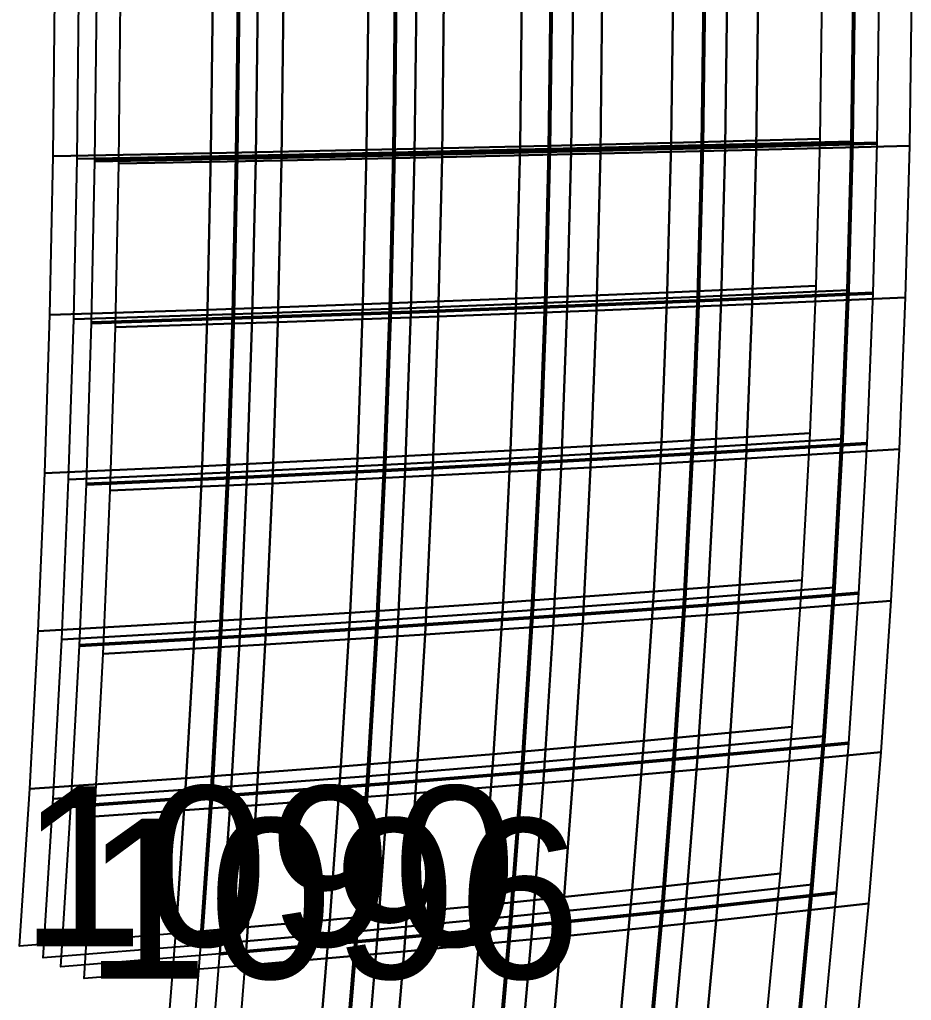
# Model space of a CAD drawing. Extents: x -18.4 to 19.4, y -18.4 to 18.4.
# Drawn here: x 12.83 to 18.4, y -6.77 to -0.64 of the extents above; entities that cross this region are included whole.
import ezdxf

# ---------------------------------------------------------------- set-up
doc = ezdxf.new("R2010")
doc.units = 0
doc.header["$MEASUREMENT"] = 0
doc.layers.add('Errors', color=7, linetype='CONTINUOUS')
doc.layers.add('TestBases', color=7, linetype='CONTINUOUS')
doc.layers.add('LowerTendons', color=4, linetype='CONTINUOUS', lineweight=53)
doc.layers.add('UpperTendons', color=160, linetype='CONTINUOUS', lineweight=50)
doc.styles.get("Standard").update_dxf_attribs({"font": 'arial.ttf', "width": 40, "oblique": 50})

msp = doc.modelspace()

# ---------------------------------------------------------------- linework, layer by layer
at = {"layer": 'LowerTendons'}
for p, q in [((15.1694, -1.4662, 31.9514), (15.181, -0.4888, 31.9758)), ((16.1513, -0.4814, 31.497), (16.1394, -1.4442, 31.4737)), ((17.1065, -0.4737, 30.9888), (17.0943, -1.421, 30.9665)), ((18.0333, -1.3964, 30.4304), (18.0457, -0.4655, 30.4515)), ((14.1966, -0.4956, 32.4248), (14.1854, -1.4867, 32.3994)), ((18.0083, -2.3269, 30.3883), (18.0333, -1.3964, 30.4304)), ((15.1462, -2.4429, 31.9027), (15.1694, -1.4662, 31.9514)), ((16.1394, -1.4442, 31.4737), (16.1155, -2.4065, 31.427)), ((17.0943, -1.421, 30.9665), (17.0698, -2.3678, 30.9221)), ((14.1854, -1.4867, 32.3994), (14.1631, -2.477, 32.3485)), ((17.9708, -3.257, 30.325), (18.0083, -2.3269, 30.3883)), ((17.0698, -2.3678, 30.9221), (17.033, -3.3139, 30.8553)), ((15.1116, -3.4186, 31.8295), (15.1462, -2.4429, 31.9027)), ((16.1155, -2.4065, 31.427), (16.0796, -3.3679, 31.357)), ((14.1631, -2.477, 32.3485), (14.1298, -3.4662, 32.2722)), ((17.9207, -4.1864, 30.2404), (17.9708, -3.257, 30.325)), ((16.0796, -3.3679, 31.357), (16.0316, -4.328, 31.2636)), ((17.033, -3.3139, 30.8553), (16.9838, -4.2592, 30.7663)), ((15.0651, -4.3928, 31.7318), (15.1116, -3.4186, 31.8295)), ((14.1298, -3.4662, 32.2722), (14.0852, -4.4535, 32.1704)), ((17.8579, -5.1149, 30.1345), (17.9207, -4.1864, 30.2404)), ((16.9838, -4.2592, 30.7663), (16.9222, -5.2032, 30.6549)), ((16.0316, -4.328, 31.2636), (15.9717, -5.2866, 31.1466)), ((15.0071, -5.3652, 31.6095), (15.0651, -4.3928, 31.7318)), ((14.0852, -4.4535, 32.1704), (14.0294, -5.4388, 32.043)), ((17.7824, -6.0422, 30.0073), (17.8579, -5.1149, 30.1345)), ((16.9222, -5.2032, 30.6549), (16.8483, -6.1456, 30.5209)), ((15.9717, -5.2866, 31.1466), (15.8997, -6.2433, 31.0062)), ((14.9374, -6.3353, 31.4626), (15.0071, -5.3652, 31.6095)), ((14.0294, -5.4388, 32.043), (13.9625, -6.4214, 31.89)), ((17.6942, -6.9681, 29.8583), (17.7824, -6.0422, 30.0073)), ((16.8483, -6.1456, 30.5209), (16.7618, -7.0863, 30.3642)), ((15.8997, -6.2433, 31.0062), (15.8154, -7.1977, 30.8419)), ((14.856, -7.3025, 31.2911), (14.9374, -6.3353, 31.4626))]:
    msp.add_line(p, q, dxfattribs=at)
at = {"layer": 'TestBases'}
for points in [[(14.0362, -0.49, 32.0584), (14.0251, -1.4699, 32.0333), (13.0392, -1.4888, 32.4463), (13.0497, -0.4964, 32.4724)], [(15.0095, -0.4833, 31.6145), (14.998, -1.4496, 31.5904), (14.0251, -1.4699, 32.0333), (14.0362, -0.49, 32.0584)], [(15.181, -0.4888, 31.9758), (15.1694, -1.4662, 31.9514), (14.1854, -1.4867, 32.3994), (14.1966, -0.4956, 32.4248)], [(15.181, -0.4888, 31.9758), (15.1694, -1.4662, 31.9514), (14.1854, -1.4867, 32.3994), (14.1966, -0.4956, 32.4248)], [(15.9688, -0.476, 31.1411), (15.957, -1.4279, 31.1181), (14.998, -1.4496, 31.5904), (15.0095, -0.4833, 31.6145)], [(16.1513, -0.4814, 31.497), (16.1394, -1.4442, 31.4737), (15.1694, -1.4662, 31.9514), (15.181, -0.4888, 31.9758)], [(16.1513, -0.4814, 31.497), (16.1394, -1.4442, 31.4737), (15.1694, -1.4662, 31.9514), (15.181, -0.4888, 31.9758)], [(16.2882, -0.4855, 31.7639), (16.2761, -1.4565, 31.7405), (15.298, -1.4786, 32.2222), (15.3097, -0.493, 32.2468)], [(16.2882, -0.4855, 31.7639), (16.2761, -1.4565, 31.7405), (15.298, -1.4786, 32.2222), (15.3097, -0.493, 32.2468)], [(16.9132, -0.4683, 30.6386), (16.9011, -1.4049, 30.6166), (15.957, -1.4279, 31.1181), (15.9688, -0.476, 31.1411)], [(17.1065, -0.4737, 30.9888), (17.0943, -1.421, 30.9665), (16.1394, -1.4442, 31.4737), (16.1513, -0.4814, 31.497)], [(17.1065, -0.4737, 30.9888), (17.0943, -1.421, 30.9665), (16.1394, -1.4442, 31.4737), (16.1513, -0.4814, 31.497)], [(17.2515, -0.4777, 31.2514), (17.2391, -1.433, 31.2289), (16.2761, -1.4565, 31.7405), (16.2882, -0.4855, 31.7639)], [(17.2515, -0.4777, 31.2514), (17.2391, -1.433, 31.2289), (16.2761, -1.4565, 31.7405), (16.2882, -0.4855, 31.7639)], [(17.4448, -0.483, 31.6015), (17.4323, -1.4491, 31.5788), (16.4585, -1.4728, 32.0961), (16.4707, -0.491, 32.1198)], [(17.8418, -0.4602, 30.1074), (17.8295, -1.3806, 30.0866), (16.9011, -1.4049, 30.6166), (16.9132, -0.4683, 30.6386)], [(18.0457, -0.4655, 30.4515), (18.0333, -1.3964, 30.4304), (17.0943, -1.421, 30.9665), (17.1065, -0.4737, 30.9888)], [(18.0457, -0.4655, 30.4515), (18.0333, -1.3964, 30.4304), (17.0943, -1.421, 30.9665), (17.1065, -0.4737, 30.9888)], [(18.1986, -0.4694, 30.7095), (18.1861, -1.4082, 30.6883), (17.2391, -1.433, 31.2289), (17.2515, -0.4777, 31.2514)], [(18.1986, -0.4694, 30.7095), (18.1861, -1.4082, 30.6883), (17.2391, -1.433, 31.2289), (17.2515, -0.4777, 31.2514)], [(18.4025, -0.4747, 31.0536), (18.3899, -1.424, 31.0322), (17.4323, -1.4491, 31.5788), (17.4448, -0.483, 31.6015)], [(14.1966, -0.4956, 32.4248), (14.1854, -1.4867, 32.3994), (13.1882, -1.5058, 32.8171), (13.1988, -0.5021, 32.8435)], [(14.1966, -0.4956, 32.4248), (14.1854, -1.4867, 32.3994), (13.1882, -1.5058, 32.8171), (13.1988, -0.5021, 32.8435)], [(14.3169, -0.4998, 32.6996), (14.3056, -1.4993, 32.674), (13.3, -1.5186, 33.0952), (13.3107, -0.5063, 33.1218)], [(14.3169, -0.4998, 32.6996), (14.3056, -1.4993, 32.674), (13.3, -1.5186, 33.0952), (13.3107, -0.5063, 33.1218)], [(14.4773, -0.5054, 33.066), (14.4659, -1.5161, 33.0401), (13.449, -1.5356, 33.466), (13.4598, -0.512, 33.493)], [(15.3097, -0.493, 32.2468), (15.298, -1.4786, 32.2222), (14.3056, -1.4993, 32.674), (14.3169, -0.4998, 32.6996)], [(15.3097, -0.493, 32.2468), (15.298, -1.4786, 32.2222), (14.3056, -1.4993, 32.674), (14.3169, -0.4998, 32.6996)], [(15.4812, -0.4985, 32.6081), (15.4694, -1.4952, 32.5832), (14.4659, -1.5161, 33.0401), (14.4773, -0.5054, 33.066)], [(16.4707, -0.491, 32.1198), (16.4585, -1.4728, 32.0961), (15.4694, -1.4952, 32.5832), (15.4812, -0.4985, 32.6081)], [(15.957, -1.4279, 31.1181), (16.9011, -1.4049, 30.6166), (16.8769, -2.341, 30.5727), (15.9334, -2.3793, 31.0719)], [(17.8295, -1.3806, 30.0866), (17.8048, -2.3006, 30.0449), (16.8769, -2.341, 30.5727), (16.9011, -1.4049, 30.6166)], [(18.0333, -1.3964, 30.4304), (18.0083, -2.3269, 30.3883), (17.0698, -2.3678, 30.9221), (17.0943, -1.421, 30.9665)], [(18.0333, -1.3964, 30.4304), (18.0083, -2.3269, 30.3883), (17.0698, -2.3678, 30.9221), (17.0943, -1.421, 30.9665)], [(18.1861, -1.4082, 30.6883), (18.1609, -2.3466, 30.6458), (17.2144, -2.3878, 31.1842), (17.2391, -1.433, 31.2289)], [(18.1861, -1.4082, 30.6883), (18.1609, -2.3466, 30.6458), (17.2144, -2.3878, 31.1842), (17.2391, -1.433, 31.2289)], [(13.0392, -1.4888, 32.4463), (14.0251, -1.4699, 32.0333), (14.0031, -2.449, 31.983), (13.0182, -2.4805, 32.394)], [(14.0251, -1.4699, 32.0333), (14.998, -1.4496, 31.5904), (14.9751, -2.4153, 31.5422), (14.0031, -2.449, 31.983)], [(14.1854, -1.4867, 32.3994), (15.1694, -1.4662, 31.9514), (15.1462, -2.4429, 31.9027), (14.1631, -2.477, 32.3485)], [(14.1854, -1.4867, 32.3994), (15.1694, -1.4662, 31.9514), (15.1462, -2.4429, 31.9027), (14.1631, -2.477, 32.3485)], [(14.998, -1.4496, 31.5904), (15.957, -1.4279, 31.1181), (15.9334, -2.3793, 31.0719), (14.9751, -2.4153, 31.5422)], [(15.1694, -1.4662, 31.9514), (16.1394, -1.4442, 31.4737), (16.1155, -2.4065, 31.427), (15.1462, -2.4429, 31.9027)], [(15.1694, -1.4662, 31.9514), (16.1394, -1.4442, 31.4737), (16.1155, -2.4065, 31.427), (15.1462, -2.4429, 31.9027)], [(15.298, -1.4786, 32.2222), (16.2761, -1.4565, 31.7405), (16.2521, -2.4269, 31.6933), (15.2746, -2.4636, 32.173)], [(15.298, -1.4786, 32.2222), (16.2761, -1.4565, 31.7405), (16.2521, -2.4269, 31.6933), (15.2746, -2.4636, 32.173)], [(16.1394, -1.4442, 31.4737), (17.0943, -1.421, 30.9665), (17.0698, -2.3678, 30.9221), (16.1155, -2.4065, 31.427)], [(16.1394, -1.4442, 31.4737), (17.0943, -1.421, 30.9665), (17.0698, -2.3678, 30.9221), (16.1155, -2.4065, 31.427)], [(16.2761, -1.4565, 31.7405), (17.2391, -1.433, 31.2289), (17.2144, -2.3878, 31.1842), (16.2521, -2.4269, 31.6933)], [(16.2761, -1.4565, 31.7405), (17.2391, -1.433, 31.2289), (17.2144, -2.3878, 31.1842), (16.2521, -2.4269, 31.6933)], [(16.4585, -1.4728, 32.0961), (17.4323, -1.4491, 31.5788), (17.4073, -2.4146, 31.5336), (16.4342, -2.4541, 32.0484)], [(18.3899, -1.424, 31.0322), (18.3644, -2.3729, 30.9892), (17.4073, -2.4146, 31.5336), (17.4323, -1.4491, 31.5788)], [(13.1882, -1.5058, 32.8171), (14.1854, -1.4867, 32.3994), (14.1631, -2.477, 32.3485), (13.167, -2.5088, 32.7642)], [(13.1882, -1.5058, 32.8171), (14.1854, -1.4867, 32.3994), (14.1631, -2.477, 32.3485), (13.167, -2.5088, 32.7642)], [(13.3, -1.5186, 33.0952), (14.3056, -1.4993, 32.674), (14.2832, -2.498, 32.6227), (13.2786, -2.5301, 33.0419)], [(13.3, -1.5186, 33.0952), (14.3056, -1.4993, 32.674), (14.2832, -2.498, 32.6227), (13.2786, -2.5301, 33.0419)], [(13.449, -1.5356, 33.466), (14.4659, -1.5161, 33.0401), (14.4432, -2.526, 32.9882), (13.4273, -2.5585, 33.4121)], [(14.3056, -1.4993, 32.674), (15.298, -1.4786, 32.2222), (15.2746, -2.4636, 32.173), (14.2832, -2.498, 32.6227)], [(14.3056, -1.4993, 32.674), (15.298, -1.4786, 32.2222), (15.2746, -2.4636, 32.173), (14.2832, -2.498, 32.6227)], [(14.4659, -1.5161, 33.0401), (15.4694, -1.4952, 32.5832), (15.4457, -2.4912, 32.5335), (14.4432, -2.526, 32.9882)], [(15.4694, -1.4952, 32.5832), (16.4585, -1.4728, 32.0961), (16.4342, -2.4541, 32.0484), (15.4457, -2.4912, 32.5335)], [(17.8048, -2.3006, 30.0449), (17.7677, -3.2202, 29.9823), (16.8405, -3.2765, 30.5067), (16.8769, -2.341, 30.5727)], [(18.0083, -2.3269, 30.3883), (17.9708, -3.257, 30.325), (17.033, -3.3139, 30.8553), (17.0698, -2.3678, 30.9221)], [(18.0083, -2.3269, 30.3883), (17.9708, -3.257, 30.325), (17.033, -3.3139, 30.8553), (17.0698, -2.3678, 30.9221)], [(15.9334, -2.3793, 31.0719), (15.8979, -3.3298, 31.0027), (14.9408, -3.38, 31.4698), (14.9751, -2.4153, 31.5422)], [(16.8769, -2.341, 30.5727), (16.8405, -3.2765, 30.5067), (15.8979, -3.3298, 31.0027), (15.9334, -2.3793, 31.0719)], [(17.0698, -2.3678, 30.9221), (17.033, -3.3139, 30.8553), (16.0796, -3.3679, 31.357), (16.1155, -2.4065, 31.427)], [(17.0698, -2.3678, 30.9221), (17.033, -3.3139, 30.8553), (16.0796, -3.3679, 31.357), (16.1155, -2.4065, 31.427)], [(17.2144, -2.3878, 31.1842), (17.1773, -3.342, 31.1168), (16.2159, -3.3964, 31.6228), (16.2521, -2.4269, 31.6933)], [(17.2144, -2.3878, 31.1842), (17.1773, -3.342, 31.1168), (16.2159, -3.3964, 31.6228), (16.2521, -2.4269, 31.6933)], [(18.1609, -2.3466, 30.6458), (18.1231, -3.2846, 30.5819), (17.1773, -3.342, 31.1168), (17.2144, -2.3878, 31.1842)], [(18.1609, -2.3466, 30.6458), (18.1231, -3.2846, 30.5819), (17.1773, -3.342, 31.1168), (17.2144, -2.3878, 31.1842)], [(18.3644, -2.3729, 30.9892), (18.3261, -3.3214, 30.9246), (17.3698, -3.3795, 31.4655), (17.4073, -2.4146, 31.5336)], [(14.0031, -2.449, 31.983), (13.9701, -3.427, 31.9075), (12.9867, -3.4708, 32.3156), (13.0182, -2.4805, 32.394)], [(14.9751, -2.4153, 31.5422), (14.9408, -3.38, 31.4698), (13.9701, -3.427, 31.9075), (14.0031, -2.449, 31.983)], [(15.1462, -2.4429, 31.9027), (15.1116, -3.4186, 31.8295), (14.1298, -3.4662, 32.2722), (14.1631, -2.477, 32.3485)], [(15.1462, -2.4429, 31.9027), (15.1116, -3.4186, 31.8295), (14.1298, -3.4662, 32.2722), (14.1631, -2.477, 32.3485)], [(16.1155, -2.4065, 31.427), (16.0796, -3.3679, 31.357), (15.1116, -3.4186, 31.8295), (15.1462, -2.4429, 31.9027)], [(16.1155, -2.4065, 31.427), (16.0796, -3.3679, 31.357), (15.1116, -3.4186, 31.8295), (15.1462, -2.4429, 31.9027)], [(16.2521, -2.4269, 31.6933), (16.2159, -3.3964, 31.6228), (15.2396, -3.4476, 32.0992), (15.2746, -2.4636, 32.173)], [(16.2521, -2.4269, 31.6933), (16.2159, -3.3964, 31.6228), (15.2396, -3.4476, 32.0992), (15.2746, -2.4636, 32.173)], [(17.4073, -2.4146, 31.5336), (17.3698, -3.3795, 31.4655), (16.3975, -3.4345, 31.9771), (16.4342, -2.4541, 32.0484)], [(14.1631, -2.477, 32.3485), (14.1298, -3.4662, 32.2722), (13.1351, -3.5105, 32.6849), (13.167, -2.5088, 32.7642)], [(14.1631, -2.477, 32.3485), (14.1298, -3.4662, 32.2722), (13.1351, -3.5105, 32.6849), (13.167, -2.5088, 32.7642)], [(14.2832, -2.498, 32.6227), (14.2495, -3.4955, 32.5457), (13.2464, -3.5402, 32.9619), (13.2786, -2.5301, 33.0419)], [(14.2832, -2.498, 32.6227), (14.2495, -3.4955, 32.5457), (13.2464, -3.5402, 32.9619), (13.2786, -2.5301, 33.0419)], [(15.2746, -2.4636, 32.173), (15.2396, -3.4476, 32.0992), (14.2495, -3.4955, 32.5457), (14.2832, -2.498, 32.6227)], [(15.2746, -2.4636, 32.173), (15.2396, -3.4476, 32.0992), (14.2495, -3.4955, 32.5457), (14.2832, -2.498, 32.6227)], [(15.4457, -2.4912, 32.5335), (15.4104, -3.4862, 32.4589), (14.4092, -3.5347, 32.9103), (14.4432, -2.526, 32.9882)], [(16.4342, -2.4541, 32.0484), (16.3975, -3.4345, 31.9771), (15.4104, -3.4862, 32.4589), (15.4457, -2.4912, 32.5335)], [(14.4432, -2.526, 32.9882), (14.4092, -3.5347, 32.9103), (13.3949, -3.5799, 33.3312), (13.4273, -2.5585, 33.4121)], [(17.7677, -3.2202, 29.9823), (17.7182, -4.1391, 29.8987), (16.7919, -4.2111, 30.4187), (16.8405, -3.2765, 30.5067)], [(15.8979, -3.3298, 31.0027), (16.8405, -3.2765, 30.5067), (16.7919, -4.2111, 30.4187), (15.8505, -4.2791, 30.9103)], [(17.9708, -3.257, 30.325), (17.9207, -4.1864, 30.2404), (16.9838, -4.2592, 30.7663), (17.033, -3.3139, 30.8553)], [(17.9708, -3.257, 30.325), (17.9207, -4.1864, 30.2404), (16.9838, -4.2592, 30.7663), (17.033, -3.3139, 30.8553)], [(18.1231, -3.2846, 30.5819), (18.0726, -4.2219, 30.4967), (17.1277, -4.2953, 31.0271), (17.1773, -3.342, 31.1168)], [(18.1231, -3.2846, 30.5819), (18.0726, -4.2219, 30.4967), (17.1277, -4.2953, 31.0271), (17.1773, -3.342, 31.1168)], [(14.9408, -3.38, 31.4698), (15.8979, -3.3298, 31.0027), (15.8505, -4.2791, 30.9103), (14.8949, -4.3432, 31.3732)], [(15.1116, -3.4186, 31.8295), (16.0796, -3.3679, 31.357), (16.0316, -4.328, 31.2636), (15.0651, -4.3928, 31.7318)], [(15.1116, -3.4186, 31.8295), (16.0796, -3.3679, 31.357), (16.0316, -4.328, 31.2636), (15.0651, -4.3928, 31.7318)], [(16.0796, -3.3679, 31.357), (17.033, -3.3139, 30.8553), (16.9838, -4.2592, 30.7663), (16.0316, -4.328, 31.2636)], [(16.0796, -3.3679, 31.357), (17.033, -3.3139, 30.8553), (16.9838, -4.2592, 30.7663), (16.0316, -4.328, 31.2636)], [(16.2159, -3.3964, 31.6228), (17.1773, -3.342, 31.1168), (17.1277, -4.2953, 31.0271), (16.1675, -4.3647, 31.5285)], [(16.2159, -3.3964, 31.6228), (17.1773, -3.342, 31.1168), (17.1277, -4.2953, 31.0271), (16.1675, -4.3647, 31.5285)], [(18.3261, -3.3214, 30.9246), (18.2751, -4.2692, 30.8384), (17.3196, -4.3434, 31.3747), (17.3698, -3.3795, 31.4655)], [(12.9867, -3.4708, 32.3156), (13.9701, -3.427, 31.9075), (13.926, -4.4032, 31.8069), (12.9447, -4.4592, 32.211)], [(13.9701, -3.427, 31.9075), (14.9408, -3.38, 31.4698), (14.8949, -4.3432, 31.3732), (13.926, -4.4032, 31.8069)], [(14.1298, -3.4662, 32.2722), (15.1116, -3.4186, 31.8295), (15.0651, -4.3928, 31.7318), (14.0852, -4.4535, 32.1704)], [(14.1298, -3.4662, 32.2722), (15.1116, -3.4186, 31.8295), (15.0651, -4.3928, 31.7318), (14.0852, -4.4535, 32.1704)], [(15.2396, -3.4476, 32.0992), (16.2159, -3.3964, 31.6228), (16.1675, -4.3647, 31.5285), (15.1928, -4.4301, 32.0007)], [(15.2396, -3.4476, 32.0992), (16.2159, -3.3964, 31.6228), (16.1675, -4.3647, 31.5285), (15.1928, -4.4301, 32.0007)], [(16.3975, -3.4345, 31.9771), (17.3698, -3.3795, 31.4655), (17.3196, -4.3434, 31.3747), (16.3487, -4.4136, 31.8818)], [(13.1351, -3.5105, 32.6849), (14.1298, -3.4662, 32.2722), (14.0852, -4.4535, 32.1704), (13.0926, -4.5102, 32.5791)], [(13.1351, -3.5105, 32.6849), (14.1298, -3.4662, 32.2722), (14.0852, -4.4535, 32.1704), (13.0926, -4.5102, 32.5791)], [(14.2495, -3.4955, 32.5457), (15.2396, -3.4476, 32.0992), (15.1928, -4.4301, 32.0007), (14.2045, -4.4913, 32.443)], [(14.2495, -3.4955, 32.5457), (15.2396, -3.4476, 32.0992), (15.1928, -4.4301, 32.0007), (14.2045, -4.4913, 32.443)], [(14.4092, -3.5347, 32.9103), (15.4104, -3.4862, 32.4589), (15.363, -4.4797, 32.3592), (14.3637, -4.5416, 32.8065)], [(15.4104, -3.4862, 32.4589), (16.3975, -3.4345, 31.9771), (16.3487, -4.4136, 31.8818), (15.363, -4.4797, 32.3592)], [(13.2464, -3.5402, 32.9619), (14.2495, -3.4955, 32.5457), (14.2045, -4.4913, 32.443), (13.2036, -4.5484, 32.8552)], [(13.2464, -3.5402, 32.9619), (14.2495, -3.4955, 32.5457), (14.2045, -4.4913, 32.443), (13.2036, -4.5484, 32.8552)], [(13.3949, -3.5799, 33.3312), (14.4092, -3.5347, 32.9103), (14.3637, -4.5416, 32.8065), (13.3515, -4.5993, 33.2233)], [(17.7182, -4.1391, 29.8987), (17.6561, -5.0571, 29.794), (16.731, -5.1444, 30.3085), (16.7919, -4.2111, 30.4187)], [(16.7919, -4.2111, 30.4187), (16.731, -5.1444, 30.3085), (15.7912, -5.2269, 30.7947), (15.8505, -4.2791, 30.9103)], [(17.9207, -4.1864, 30.2404), (17.8579, -5.1149, 30.1345), (16.9222, -5.2032, 30.6549), (16.9838, -4.2592, 30.7663)], [(17.9207, -4.1864, 30.2404), (17.8579, -5.1149, 30.1345), (16.9222, -5.2032, 30.6549), (16.9838, -4.2592, 30.7663)], [(18.0726, -4.2219, 30.4967), (18.0092, -5.1582, 30.3899), (17.0656, -5.2473, 30.9147), (17.1277, -4.2953, 31.0271)], [(18.0726, -4.2219, 30.4967), (18.0092, -5.1582, 30.3899), (17.0656, -5.2473, 30.9147), (17.1277, -4.2953, 31.0271)], [(15.8505, -4.2791, 30.9103), (15.7912, -5.2269, 30.7947), (14.8375, -5.3046, 31.2523), (14.8949, -4.3432, 31.3732)], [(16.9838, -4.2592, 30.7663), (16.9222, -5.2032, 30.6549), (15.9717, -5.2866, 31.1466), (16.0316, -4.328, 31.2636)], [(16.9838, -4.2592, 30.7663), (16.9222, -5.2032, 30.6549), (15.9717, -5.2866, 31.1466), (16.0316, -4.328, 31.2636)], [(18.2751, -4.2692, 30.8384), (18.211, -5.216, 30.7304), (17.2568, -5.3061, 31.2611), (17.3196, -4.3434, 31.3747)], [(14.8949, -4.3432, 31.3732), (14.8375, -5.3046, 31.2523), (13.8709, -5.3773, 31.6809), (13.926, -4.4032, 31.8069)], [(16.0316, -4.328, 31.2636), (15.9717, -5.2866, 31.1466), (15.0071, -5.3652, 31.6095), (15.0651, -4.3928, 31.7318)], [(16.0316, -4.328, 31.2636), (15.9717, -5.2866, 31.1466), (15.0071, -5.3652, 31.6095), (15.0651, -4.3928, 31.7318)], [(17.1277, -4.2953, 31.0271), (17.0656, -5.2473, 30.9147), (16.107, -5.3314, 31.4106), (16.1675, -4.3647, 31.5285)], [(17.1277, -4.2953, 31.0271), (17.0656, -5.2473, 30.9147), (16.107, -5.3314, 31.4106), (16.1675, -4.3647, 31.5285)], [(17.3196, -4.3434, 31.3747), (17.2568, -5.3061, 31.2611), (16.2875, -5.3912, 31.7625), (16.3487, -4.4136, 31.8818)], [(13.926, -4.4032, 31.8069), (13.8709, -5.3773, 31.6809), (12.8921, -5.4451, 32.0802), (12.9447, -4.4592, 32.211)], [(15.0651, -4.3928, 31.7318), (15.0071, -5.3652, 31.6095), (14.0294, -5.4388, 32.043), (14.0852, -4.4535, 32.1704)], [(15.0651, -4.3928, 31.7318), (15.0071, -5.3652, 31.6095), (14.0294, -5.4388, 32.043), (14.0852, -4.4535, 32.1704)], [(16.1675, -4.3647, 31.5285), (16.107, -5.3314, 31.4106), (15.1343, -5.4107, 31.8773), (15.1928, -4.4301, 32.0007)], [(16.1675, -4.3647, 31.5285), (16.107, -5.3314, 31.4106), (15.1343, -5.4107, 31.8773), (15.1928, -4.4301, 32.0007)], [(16.3487, -4.4136, 31.8818), (16.2875, -5.3912, 31.7625), (15.3038, -5.4713, 32.2345), (15.363, -4.4797, 32.3592)], [(14.0852, -4.4535, 32.1704), (14.0294, -5.4388, 32.043), (13.0394, -5.5073, 32.4468), (13.0926, -4.5102, 32.5791)], [(14.0852, -4.4535, 32.1704), (14.0294, -5.4388, 32.043), (13.0394, -5.5073, 32.4468), (13.0926, -4.5102, 32.5791)], [(15.1928, -4.4301, 32.0007), (15.1343, -5.4107, 31.8773), (14.1483, -5.4848, 32.3145), (14.2045, -4.4913, 32.443)], [(15.1928, -4.4301, 32.0007), (15.1343, -5.4107, 31.8773), (14.1483, -5.4848, 32.3145), (14.2045, -4.4913, 32.443)], [(14.2045, -4.4913, 32.443), (14.1483, -5.4848, 32.3145), (13.1499, -5.554, 32.7218), (13.2036, -4.5484, 32.8552)], [(14.2045, -4.4913, 32.443), (14.1483, -5.4848, 32.3145), (13.1499, -5.554, 32.7218), (13.2036, -4.5484, 32.8552)], [(15.363, -4.4797, 32.3592), (15.3038, -5.4713, 32.2345), (14.3068, -5.5463, 32.6766), (14.3637, -4.5416, 32.8065)], [(14.3637, -4.5416, 32.8065), (14.3068, -5.5463, 32.6766), (13.2973, -5.6162, 33.0884), (13.3515, -4.5993, 33.2233)], [(17.6561, -5.0571, 29.794), (17.5815, -5.9739, 29.6682), (16.6579, -6.0762, 30.176), (16.731, -5.1444, 30.3085)], [(15.7912, -5.2269, 30.7947), (16.731, -5.1444, 30.3085), (16.6579, -6.0762, 30.176), (15.72, -6.1728, 30.6558)], [(17.8579, -5.1149, 30.1345), (17.7824, -6.0422, 30.0073), (16.8483, -6.1456, 30.5209), (16.9222, -5.2032, 30.6549)], [(17.8579, -5.1149, 30.1345), (17.7824, -6.0422, 30.0073), (16.8483, -6.1456, 30.5209), (16.9222, -5.2032, 30.6549)], [(15.9717, -5.2866, 31.1466), (16.9222, -5.2032, 30.6549), (16.8483, -6.1456, 30.5209), (15.8997, -6.2433, 31.0062)], [(15.9717, -5.2866, 31.1466), (16.9222, -5.2032, 30.6549), (16.8483, -6.1456, 30.5209), (15.8997, -6.2433, 31.0062)], [(18.0092, -5.1582, 30.3899), (17.9331, -6.0934, 30.2616), (16.9911, -6.1977, 30.7795), (17.0656, -5.2473, 30.9147)], [(18.0092, -5.1582, 30.3899), (17.9331, -6.0934, 30.2616), (16.9911, -6.1977, 30.7795), (17.0656, -5.2473, 30.9147)], [(14.8375, -5.3046, 31.2523), (15.7912, -5.2269, 30.7947), (15.72, -6.1728, 30.6558), (14.7686, -6.2637, 31.1071)], [(16.107, -5.3314, 31.4106), (17.0656, -5.2473, 30.9147), (16.9911, -6.1977, 30.7795), (16.0344, -6.2963, 31.2689)], [(16.107, -5.3314, 31.4106), (17.0656, -5.2473, 30.9147), (16.9911, -6.1977, 30.7795), (16.0344, -6.2963, 31.2689)], [(18.211, -5.216, 30.7304), (18.1341, -6.1617, 30.6006), (17.1814, -6.2672, 31.1244), (17.2568, -5.3061, 31.2611)], [(13.8709, -5.3773, 31.6809), (14.8375, -5.3046, 31.2523), (14.7686, -6.2637, 31.1071), (13.8047, -6.3488, 31.5297)], [(15.0071, -5.3652, 31.6095), (15.9717, -5.2866, 31.1466), (15.8997, -6.2433, 31.0062), (14.9374, -6.3353, 31.4626)], [(15.0071, -5.3652, 31.6095), (15.9717, -5.2866, 31.1466), (15.8997, -6.2433, 31.0062), (14.9374, -6.3353, 31.4626)], [(15.1343, -5.4107, 31.8773), (16.107, -5.3314, 31.4106), (16.0344, -6.2963, 31.2689), (15.064, -6.389, 31.7292)], [(15.1343, -5.4107, 31.8773), (16.107, -5.3314, 31.4106), (16.0344, -6.2963, 31.2689), (15.064, -6.389, 31.7292)], [(16.2875, -5.3912, 31.7625), (17.2568, -5.3061, 31.2611), (17.1814, -6.2672, 31.1244), (16.2141, -6.3668, 31.6193)], [(12.8921, -5.4451, 32.0802), (13.8709, -5.3773, 31.6809), (13.8047, -6.3488, 31.5297), (12.829, -6.428, 31.9233)], [(14.0294, -5.4388, 32.043), (15.0071, -5.3652, 31.6095), (14.9374, -6.3353, 31.4626), (13.9625, -6.4214, 31.89)], [(14.0294, -5.4388, 32.043), (15.0071, -5.3652, 31.6095), (14.9374, -6.3353, 31.4626), (13.9625, -6.4214, 31.89)], [(15.3038, -5.4713, 32.2345), (16.2875, -5.3912, 31.7625), (16.2141, -6.3668, 31.6193), (15.2328, -6.4606, 32.0848)], [(13.0394, -5.5073, 32.4468), (14.0294, -5.4388, 32.043), (13.9625, -6.4214, 31.89), (12.9756, -6.5015, 32.2881)], [(13.0394, -5.5073, 32.4468), (14.0294, -5.4388, 32.043), (13.9625, -6.4214, 31.89), (12.9756, -6.5015, 32.2881)], [(14.1483, -5.4848, 32.3145), (15.1343, -5.4107, 31.8773), (15.064, -6.389, 31.7292), (14.0808, -6.4758, 32.1603)], [(14.1483, -5.4848, 32.3145), (15.1343, -5.4107, 31.8773), (15.064, -6.389, 31.7292), (14.0808, -6.4758, 32.1603)], [(13.1499, -5.554, 32.7218), (14.1483, -5.4848, 32.3145), (14.0808, -6.4758, 32.1603), (13.0856, -6.5566, 32.5618)], [(13.1499, -5.554, 32.7218), (14.1483, -5.4848, 32.3145), (14.0808, -6.4758, 32.1603), (13.0856, -6.5566, 32.5618)], [(14.3068, -5.5463, 32.6766), (15.3038, -5.4713, 32.2345), (15.2328, -6.4606, 32.0848), (14.2386, -6.5483, 32.5206)], [(13.2973, -5.6162, 33.0884), (14.3068, -5.5463, 32.6766), (14.2386, -6.5483, 32.5206), (13.2322, -6.63, 32.9266)], [(17.5815, -5.9739, 29.6682), (17.4943, -6.8894, 29.5209), (16.5724, -7.0062, 30.0211), (16.6579, -6.0762, 30.176)], [(17.7824, -6.0422, 30.0073), (17.6942, -6.9681, 29.8583), (16.7618, -7.0863, 30.3642), (16.8483, -6.1456, 30.5209)], [(17.7824, -6.0422, 30.0073), (17.6942, -6.9681, 29.8583), (16.7618, -7.0863, 30.3642), (16.8483, -6.1456, 30.5209)], [(16.6579, -6.0762, 30.176), (16.5724, -7.0062, 30.0211), (15.6367, -7.1164, 30.4934), (15.72, -6.1728, 30.6558)], [(17.9331, -6.0934, 30.2616), (17.8442, -7.0272, 30.1113), (16.9038, -7.1463, 30.6215), (16.9911, -6.1977, 30.7795)], [(17.9331, -6.0934, 30.2616), (17.8442, -7.0272, 30.1113), (16.9038, -7.1463, 30.6215), (16.9911, -6.1977, 30.7795)], [(15.72, -6.1728, 30.6558), (15.6367, -7.1164, 30.4934), (14.6881, -7.22, 30.9375), (14.7686, -6.2637, 31.1071)], [(16.8483, -6.1456, 30.5209), (16.7618, -7.0863, 30.3642), (15.8154, -7.1977, 30.8419), (15.8997, -6.2433, 31.0062)], [(16.8483, -6.1456, 30.5209), (16.7618, -7.0863, 30.3642), (15.8154, -7.1977, 30.8419), (15.8997, -6.2433, 31.0062)], [(18.1341, -6.1617, 30.6006), (18.0441, -7.1059, 30.4487), (17.0932, -7.2264, 30.9646), (17.1814, -6.2672, 31.1244)], [(15.8997, -6.2433, 31.0062), (15.8154, -7.1977, 30.8419), (14.856, -7.3025, 31.2911), (14.9374, -6.3353, 31.4626)], [(15.8997, -6.2433, 31.0062), (15.8154, -7.1977, 30.8419), (14.856, -7.3025, 31.2911), (14.9374, -6.3353, 31.4626)], [(16.9911, -6.1977, 30.7795), (16.9038, -7.1463, 30.6215), (15.9494, -7.2587, 31.1033), (16.0344, -6.2963, 31.2689)], [(16.9911, -6.1977, 30.7795), (16.9038, -7.1463, 30.6215), (15.9494, -7.2587, 31.1033), (16.0344, -6.2963, 31.2689)], [(14.7686, -6.2637, 31.1071), (14.6881, -7.22, 30.9375), (13.7273, -7.317, 31.3531), (13.8047, -6.3488, 31.5297)], [(16.0344, -6.2963, 31.2689), (15.9494, -7.2587, 31.1033), (14.9819, -7.3644, 31.5563), (15.064, -6.389, 31.7292)], [(16.0344, -6.2963, 31.2689), (15.9494, -7.2587, 31.1033), (14.9819, -7.3644, 31.5563), (15.064, -6.389, 31.7292)], [(17.1814, -6.2672, 31.1244), (17.0932, -7.2264, 30.9646), (16.1281, -7.3401, 31.4518), (16.2141, -6.3668, 31.6193)], [(14.9374, -6.3353, 31.4626), (14.856, -7.3025, 31.2911), (13.8842, -7.4006, 31.7114), (13.9625, -6.4214, 31.89)], [(14.9374, -6.3353, 31.4626), (14.856, -7.3025, 31.2911), (13.8842, -7.4006, 31.7114), (13.9625, -6.4214, 31.89)], [(16.2141, -6.3668, 31.6193), (16.1281, -7.3401, 31.4518), (15.1497, -7.4469, 31.9098), (15.2328, -6.4606, 32.0848)], [(15.064, -6.389, 31.7292), (14.9819, -7.3644, 31.5563), (14.0018, -7.4633, 31.9802), (14.0808, -6.4758, 32.1603)], [(15.064, -6.389, 31.7292), (14.9819, -7.3644, 31.5563), (14.0018, -7.4633, 31.9802), (14.0808, -6.4758, 32.1603)], [(15.2328, -6.4606, 32.0848), (15.1497, -7.4469, 31.9098), (14.1587, -7.547, 32.3385), (14.2386, -6.5483, 32.5206)]]:
    msp.add_3dface(points, dxfattribs=at)
at = {"layer": 'UpperTendons'}
for p, q in [((18.1861, -1.4082, 30.6883), (17.2391, -1.433, 31.2289)), ((16.2761, -1.4565, 31.7405), (15.298, -1.4786, 32.2222)), ((17.2391, -1.433, 31.2289), (16.2761, -1.4565, 31.7405)), ((14.3056, -1.4993, 32.674), (13.3, -1.5186, 33.0952)), ((15.298, -1.4786, 32.2222), (14.3056, -1.4993, 32.674)), ((16.2521, -2.4269, 31.6933), (17.2144, -2.3878, 31.1842)), ((17.2144, -2.3878, 31.1842), (18.1609, -2.3466, 30.6458)), ((15.2746, -2.4636, 32.173), (16.2521, -2.4269, 31.6933)), ((13.2786, -2.5301, 33.0419), (14.2832, -2.498, 32.6227)), ((14.2832, -2.498, 32.6227), (15.2746, -2.4636, 32.173)), ((18.1231, -3.2846, 30.5819), (17.1773, -3.342, 31.1168)), ((17.1773, -3.342, 31.1168), (16.2159, -3.3964, 31.6228)), ((16.2159, -3.3964, 31.6228), (15.2396, -3.4476, 32.0992)), ((15.2396, -3.4476, 32.0992), (14.2495, -3.4955, 32.5457)), ((14.2495, -3.4955, 32.5457), (13.2464, -3.5402, 32.9619)), ((17.1277, -4.2953, 31.0271), (18.0726, -4.2219, 30.4967)), ((16.1675, -4.3647, 31.5285), (17.1277, -4.2953, 31.0271)), ((15.1928, -4.4301, 32.0007), (16.1675, -4.3647, 31.5285)), ((14.2045, -4.4913, 32.443), (15.1928, -4.4301, 32.0007)), ((13.2036, -4.5484, 32.8552), (14.2045, -4.4913, 32.443)), ((18.0092, -5.1582, 30.3899), (17.0656, -5.2473, 30.9147)), ((17.0656, -5.2473, 30.9147), (16.107, -5.3314, 31.4106)), ((16.107, -5.3314, 31.4106), (15.1343, -5.4107, 31.8773)), ((15.1343, -5.4107, 31.8773), (14.1483, -5.4848, 32.3145)), ((14.1483, -5.4848, 32.3145), (13.1499, -5.554, 32.7218)), ((16.9911, -6.1977, 30.7795), (17.9331, -6.0934, 30.2616)), ((16.0344, -6.2963, 31.2689), (16.9911, -6.1977, 30.7795)), ((15.064, -6.389, 31.7292), (16.0344, -6.2963, 31.2689)), ((14.0808, -6.4758, 32.1603), (15.064, -6.389, 31.7292))]:
    msp.add_line(p, q, dxfattribs=at)

# ---------------------------------------------------------------- texts
at = {"layer": 'Errors'}
for s, p in [('1090', (12.829, -6.428, 31.9233)), ('1096', (13.2322, -6.63, 32.9266))]:
    msp.add_text(s, height=1, dxfattribs=at).set_placement(p)

doc.saveas('drawing.dxf')
